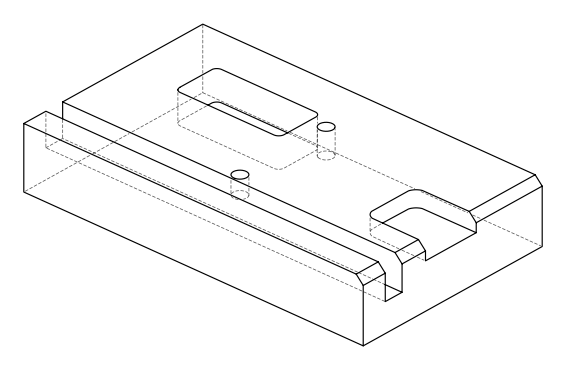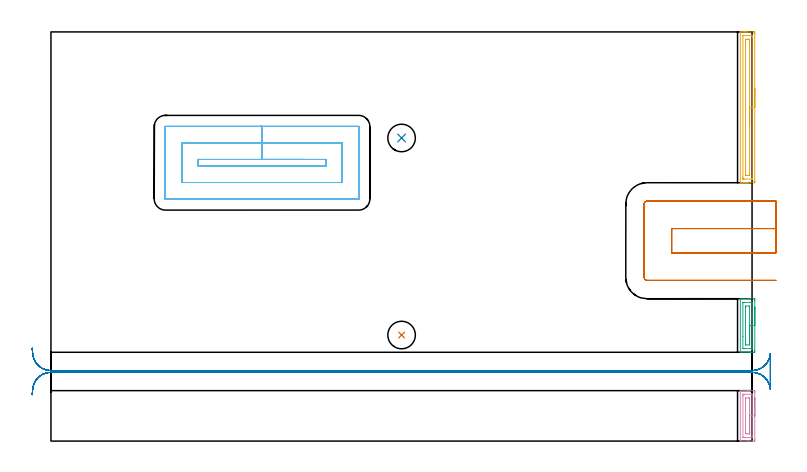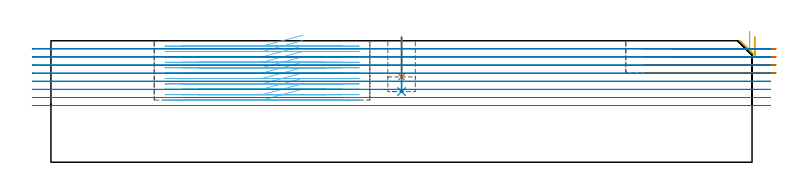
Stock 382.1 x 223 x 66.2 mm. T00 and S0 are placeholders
(PLAN: 8 operations, 3 tool changes, 36.8 min)
(1 INDEXABLE_INSERT_DRILL_BLIND_HOLE_FROM_SOLID | STEP1POCKET | UGT0302_001 | 0.09 min | 3474 mm3)
(2 INDEXABLE_INSERT_DRILL_BLIND_HOLE_FROM_SOLID_1 | STEP1POCKET_1 | UGT0302_001 | 0.12 min | 4884 mm3)
(3 AREA_MILL | FG_CHAMFER_SURFACE | UGT0205_001 | 0.92 min | 1217 mm3)
(4 AREA_MILL_1 | FG_CHAMFER_SURFACE_1 | UGT0205_001 | 0.88 min | 1010 mm3)
(5 AREA_MILL_2 | FG_CHAMFER_SURFACE_2 | UGT0205_001 | 2.19 min | 2718 mm3)
(6 MILL_RECTANGULAR_POCKET | POCKET_RECTANGULAR_STRAIGHT | NXT0201_011 | Follow Part, ap 3, ae 75% | 15.86 min | 194865 mm3)
(7 MILL_SLOT | SLOT_PARTIAL_RECTANGULAR | UGT0201_094 | Follow Part, ap 5, ae 75% | 3.06 min | 74782 mm3)
(8 MILL_RECTANGULAR_SLOT | SLOT_RECTANGULAR | UGT0201_094 | Follow Part, ap 5, ae 75% | 13.7 min | 281591 mm3)
(TOOL UGT0302_001 | Indexable Insert Drill 15mm | D15 PA180 FL50 Z2)
(TOOL UGT0205_001 | Chamfer Mill 20 x 3 x 45 deg. | D20 FL50 Z2)
(TOOL NXT0201_011 | ENDMILL 12mm [2P460-1200-NA 1630] | D12 FL38 Z6)
(TOOL UGT0201_094 | End mill 20 mm | D20 FL38 Z4)
(OP 1 INDEXABLE_INSERT_DRILL_BLIND_HOLE_FROM_SOLID)
G17 G21 G94 G90
T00 M6
G54
G17 G0 G90 X191.1 Y57.8 S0 M3
G43 Z76.2 H0
G94 G81 G98 Z46.5 F250. R68.2
G80
M5
M2
(OP 2 INDEXABLE_INSERT_DRILL_BLIND_HOLE_FROM_SOLID_1)
G17 G21 G94 G90
T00 M6
G54
G17 G0 G90 X191.1 Y165.2 S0 M3
G43 Z76.2 H0
G94 G81 G98 Z38.5 F250. R68.2
G80
M5
M2
(OP 3 AREA_MILL)
G17 G21 G94 G90
T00 M6
G54
G17 G0 G90 X383.6 Y73. S1061 M3
G43 Z76.2 H0
Z68.3
G94 G1 Y72.962 Z67.428 F250.
Y72.848 Z66.563
Y72.659 Z65.712
Y72.397 Z64.88
Y72.063 Z64.074
Y71.66 Z63.3
Y71.192 Z62.564
Y70.66 Z61.872
Y70.071 Z61.229
Y69.428 Z60.64
Y68.736 Z60.108
Y68. Z59.64
Y67.226 Z59.237
Y66.42 Z58.903
Y65.588 Z58.641
Y64.737 Z58.452
Y63.872 Z58.338
Y63. Z58.3
Y49.324
X383.599 Y48.873 Z58.301
X383.593 Y48.448 Z58.303
X383.591 Y48.408 Z58.305
X383.17 Y48.4 Z58.725
X381.41 Z60.484
X380.592 Z61.307
X375.758 Y48.401 Z66.14
X375.705 Y48.41 Z66.194
X375.7 Y48.431 Z66.2
Y77.569
X375.705 Y77.59 Z66.194
X375.76 Y77.6 Z66.138
X380.592 Z61.307
X381.41 Z60.484
X382.761 Z59.134
X383.17 Y77.597 Z58.725
X383.591 Y77.592 Z58.305
X383.593 Y77.552 Z58.303
X383.599 Y77.127 Z58.301
X383.6 Y76.696 Z58.3
Y63.
X382.186 Z59.714
X382.185 Y50.639 Z59.715
X382.181 Y50.445 Z59.719
X382.179 Y50.425 Z59.721
X382.168 Y50.41 Z59.732
X382.044 Y50.405 Z59.856
X381.885 Y50.402 Z60.015
X381.648 Y50.4 Z60.252
X378.128 Z63.772
X377.248 Z64.652
X377.165 Y50.403 Z64.735
X377.14 Y50.407 Z64.76
X377.121 Y50.413 Z64.779
X377.119 Y50.448 Z64.781
X377.115 Y50.533 Z64.785
X377.114 Y56.936 Z64.786
X377.115 Y75.362 Z64.785
X377.119 Y75.555 Z64.781
X377.121 Y75.575 Z64.779
X377.132 Y75.59 Z64.768
X377.257 Y75.595 Z64.643
X377.415 Y75.598 Z64.485
X377.653 Y75.6 Z64.247
X381.172 Z60.728
X382.053 Z59.847
X382.135 Y75.597 Z59.765
X382.16 Y75.593 Z59.74
X382.179 Y75.587 Z59.721
X382.181 Y75.552 Z59.719
X382.185 Y75.467 Z59.715
X382.186 Y68.791 Z59.714
Y63.
X380.772 Z61.128
X380.771 Y53.287 Z61.129
X380.77 Y53.046 Z61.13
X380.765 Y52.404 Z61.135
X380.534 Y52.4 Z61.366
X378.775 Z63.125
X378.535 Y52.404 Z63.365
X378.532 Y52.644 Z63.368
X378.529 Y53.287 Z63.371
X378.528 Y53.53 Z63.372
X378.529 Y72.713 Z63.371
X378.53 Y72.954 Z63.37
X378.536 Y73.596 Z63.364
X378.766 Y73.6 Z63.134
X380.526 Z61.374
X380.765 Y73.596 Z61.135
X380.769 Y73.356 Z61.131
X380.771 Y72.713 Z61.129
X380.772 Y72.47 Z61.128
Y63.
Y62.128 Z61.166
Y61.264 Z61.28
Y60.412 Z61.469
Y59.58 Z61.731
Y58.774 Z62.065
Y58. Z62.468
Y57.264 Z62.937
Y56.572 Z63.468
Y55.929 Z64.057
Y55.34 Z64.701
Y54.808 Z65.393
Y54.34 Z66.128
Y53.937 Z66.902
Y53.603 Z67.708
Y53.341 Z68.54
Y53.152 Z69.392
Y53.038 Z70.257
Y53. Z71.128
G0 Z76.2
M5
M2
(OP 4 AREA_MILL_1)
G17 G21 G94 G90
T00 M6
G54
G17 G0 G90 X383.6 Y23.75 S1061 M3
G43 Z76.2 H0
Z68.3
G94 G1 Y23.712 Z67.428 F250.
Y23.598 Z66.563
Y23.409 Z65.712
Y23.147 Z64.88
Y22.813 Z64.074
Y22.41 Z63.3
Y21.942 Z62.564
Y21.41 Z61.872
Y20.821 Z61.229
Y20.178 Z60.64
Y19.486 Z60.108
Y18.75 Z59.64
Y17.976 Z59.237
Y17.17 Z58.903
Y16.338 Z58.641
Y15.487 Z58.452
Y14.622 Z58.338
Y13.75 Z58.3
Y0.94
X383.599 Y0.489 Z58.301
X383.594 Y0.063 Z58.303
X383.591 Y0.008 Z58.305
X383.17 Y0. Z58.725
X380.53 Z61.363
X379.742 Z62.156
X379.65 Z62.248
X375.788 Y0.001 Z66.11
X375.705 Y0.01 Z66.193
X375.7 Y0.047 Z66.2
Y27.454
X375.705 Y27.49 Z66.193
X375.79 Y27.5 Z66.108
X379.742 Z62.156
X380.53 Z61.363
X382.776 Z59.119
X383.17 Y27.497 Z58.725
X383.591 Y27.492 Z58.305
X383.593 Y27.437 Z58.303
X383.599 Y27.012 Z58.301
X383.6 Y26.579 Z58.3
Y13.75
X382.186 Z59.714
Y2.361
X382.185 Y2.257 Z59.715
X382.181 Y2.062 Z59.719
X382.179 Y2.022 Z59.721
X382.091 Y2.01 Z59.809
X381.921 Y2.005 Z59.979
X381.665 Y2. Z60.235
X377.265 Y2.001 Z64.635
X377.171 Y2.005 Z64.729
X377.139 Y2.01 Z64.761
X377.121 Y2.02 Z64.779
X377.118 Y2.06 Z64.782
X377.115 Y2.151 Z64.785
X377.114 Y24.255 Z64.786
Y25.139
X377.115 Y25.243 Z64.785
X377.119 Y25.438 Z64.781
X377.121 Y25.478 Z64.779
X377.209 Y25.49 Z64.691
X377.379 Y25.495 Z64.521
X377.635 Y25.5 Z64.265
X382.035 Y25.499 Z59.865
X382.129 Y25.495 Z59.771
X382.161 Y25.49 Z59.739
X382.179 Y25.48 Z59.721
X382.182 Y25.44 Z59.718
X382.185 Y25.349 Z59.715
X382.186 Y13.75 Z59.714
X380.772 Z61.128
X380.771 Y4.909 Z61.129
X380.77 Y4.667 Z61.13
X380.765 Y4.025 Z61.135
X380.554 Y4.001 Z61.347
X378.794 Z63.106
X378.77 Y4.002 Z63.13
X378.535 Y4.025 Z63.365
X378.531 Y4.265 Z63.369
X378.529 Y4.909 Z63.371
X378.528 Y5.152 Z63.372
X378.529 Y22.591 Z63.371
X378.53 Y22.833 Z63.37
X378.535 Y23.475 Z63.365
X378.747 Y23.499 Z63.153
X380.506 Z61.394
X380.53 Y23.498 Z61.37
X380.765 Y23.475 Z61.135
X380.769 Y23.235 Z61.131
X380.771 Y22.591 Z61.129
X380.772 Y22.348 Z61.128
Y13.75
Y12.878 Z61.166
Y12.014 Z61.28
Y11.162 Z61.469
Y10.33 Z61.731
Y9.524 Z62.065
Y8.75 Z62.468
Y8.014 Z62.937
Y7.322 Z63.468
Y6.679 Z64.057
Y6.09 Z64.701
Y5.558 Z65.393
Y5.09 Z66.128
Y4.687 Z66.902
Y4.353 Z67.708
Y4.091 Z68.54
Y3.902 Z69.392
Y3.788 Z70.257
Y3.75 Z71.128
G0 Z76.2
M5
M2
(OP 5 AREA_MILL_2)
G17 G21 G94 G90
T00 M6
G54
G17 G0 G90 X383.6 Y191.9 S1061 M3
G43 Z76.2 H0
Z68.3
G94 G1 Y191.862 Z67.428 F250.
Y191.748 Z66.563
Y191.559 Z65.712
Y191.297 Z64.88
Y190.963 Z64.074
Y190.56 Z63.3
Y190.092 Z62.564
Y189.56 Z61.872
Y188.971 Z61.229
Y188.328 Z60.64
Y187.636 Z60.108
Y186.9 Z59.64
Y186.126 Z59.237
Y185.32 Z58.903
Y184.488 Z58.641
Y183.636 Z58.452
Y182.772 Z58.338
Y181.9 Z58.3
Y141.834
X383.599 Y141.379 Z58.301
X383.595 Y140.949 Z58.303
X383.591 Y140.81 Z58.305
X383.17 Y140.8 Z58.727
X379.65 Z62.244
X379.034 Z62.863
X378.77 Z63.127
X378.154 Z63.742
X377.89 Z64.006
X377.362 Z64.538
X376.659 Z65.24
X375.957 Y140.801 Z65.942
X375.706 Y140.81 Z66.192
X375.7 Y140.934 Z66.2
Y222.866
X375.706 Y222.99 Z66.193
X375.959 Y223. Z65.94
X376.659 Z65.24
X377.361 Z64.538
X377.89 Z64.006
X378.154 Z63.742
X378.77 Z63.127
X379.034 Z62.863
X379.647 Z62.247
X382.862 Z59.034
X383.17 Y222.996 Z58.727
X383.591 Y222.99 Z58.305
X383.595 Y222.851 Z58.303
X383.599 Y222.421 Z58.301
X383.6 Y221.985 Z58.3
Y181.9
X382.186 Z59.714
X382.185 Y142.964 Z59.715
X382.184 Y142.866 Z59.716
X382.182 Y142.818 Z59.718
X382.18 Y142.813 Z59.72
X382.168 Y142.809 Z59.732
X382.122 Y142.805 Z59.778
X381.765 Y142.8 Z60.135
X377.89 Y142.801 Z64.01
X377.363 Y142.803 Z64.537
X377.196 Y142.81 Z64.704
X377.121 Y142.82 Z64.779
X377.116 Y143.053 Z64.784
X377.115 Y143.16 Z64.785
X377.114 Y143.945 Z64.786
X377.115 Y220.836 Z64.785
X377.116 Y220.934 Z64.784
X377.118 Y220.982 Z64.782
X377.12 Y220.987 Z64.78
X377.132 Y220.991 Z64.768
X377.178 Y220.995 Z64.722
X377.535 Y221. Z64.365
X381.41 Y220.999 Z60.49
X381.937 Y220.997 Z59.963
X382.104 Y220.99 Z59.796
X382.179 Y220.98 Z59.721
X382.184 Y220.747 Z59.716
X382.185 Y220.64 Z59.715
X382.186 Y219.854 Z59.714
Y181.9
X380.772 Z61.128
X380.771 Y145.588 Z61.129
X380.766 Y144.941 Z61.134
X380.765 Y144.828 Z61.135
X380.661 Y144.809 Z61.239
X380.53 Y144.805 Z61.37
X379.789 Y144.8 Z62.111
X379.65 Z62.25
X378.909 Z62.991
X378.77 Y144.802 Z63.13
X378.631 Y144.806 Z63.269
X378.543 Y144.81 Z63.357
X378.535 Y144.861 Z63.365
X378.533 Y144.941 Z63.367
X378.53 Y145.184 Z63.37
X378.529 Y145.832 Z63.371
Y146.076 Z63.372
Y218.212 Z63.371
X378.534 Y218.859 Z63.366
X378.535 Y218.972 Z63.365
X378.639 Y218.991 Z63.261
X378.77 Y218.995 Z63.13
X379.51 Y219. Z62.39
X379.65 Z62.25
X380.391 Z61.509
X380.53 Y218.998 Z61.37
X380.669 Y218.994 Z61.231
X380.757 Y218.99 Z61.143
X380.765 Y218.939 Z61.135
X380.767 Y218.859 Z61.133
X380.77 Y218.615 Z61.13
X380.771 Y217.968 Z61.129
X380.772 Y217.723 Z61.128
Y181.9
Y181.028 Z61.166
Y180.164 Z61.28
Y179.312 Z61.469
Y178.48 Z61.731
Y177.674 Z62.065
Y176.9 Z62.468
Y176.164 Z62.937
Y175.472 Z63.468
Y174.829 Z64.057
Y174.24 Z64.701
Y173.708 Z65.393
Y173.24 Z66.128
Y172.837 Z66.902
Y172.503 Z67.708
Y172.241 Z68.54
Y172.052 Z69.392
Y171.938 Z70.257
Y171.9 Z71.128
G0 Z76.2
M5
M2
(OP 6 MILL_RECTANGULAR_POCKET)
G17 G21 G94 G90
T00 M6
G54
G17 G0 G90 X137.205 Y153.5 S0 M3
G43 Z76.2 H1
Z69.2
G94 G1 X115.05 Z63.264 F250.
X80.3 F500.
Y149.9
X149.8
Y153.5
X115.05
Y162.5
X71.3
Y140.9
X158.8
Y162.5
X115.05
Y171.5
X62.4
X62.345 Y171.495
X62.305 Y171.455
X62.3 Y171.4
Y132.
X62.305 Y131.945
X62.345 Y131.905
X62.4 Y131.9
X167.7
X167.755 Y131.905
X167.795 Y131.945
X167.8 Y132.
Y171.4
X167.795 Y171.455
X167.755 Y171.495
X167.7 Y171.5
X115.05
X114.05
G0 X137.205 Y153.5 Z66.264
G1 X115.05 Z60.327 F250.
X80.3 F500.
Y149.9
X149.8
Y153.5
X115.05
Y162.5
X71.3
Y140.9
X158.8
Y162.5
X115.05
Y171.5
X62.4
X62.345 Y171.495
X62.305 Y171.455
X62.3 Y171.4
Y132.
X62.305 Y131.945
X62.345 Y131.905
X62.4 Y131.9
X167.7
X167.755 Y131.905
X167.795 Y131.945
X167.8 Y132.
Y171.4
X167.795 Y171.455
X167.755 Y171.495
X167.7 Y171.5
X115.05
X114.05
G0 X137.205 Y153.5 Z63.327
G1 X115.05 Z57.391 F250.
X80.3 F500.
Y149.9
X149.8
Y153.5
X115.05
Y162.5
X71.3
Y140.9
X158.8
Y162.5
X115.05
Y171.5
X62.4
X62.345 Y171.495
X62.305 Y171.455
X62.3 Y171.4
Y132.
X62.305 Y131.945
X62.345 Y131.905
X62.4 Y131.9
X167.7
X167.755 Y131.905
X167.795 Y131.945
X167.8 Y132.
Y171.4
X167.795 Y171.455
X167.755 Y171.495
X167.7 Y171.5
X115.05
X114.05
G0 X137.205 Y153.5 Z60.391
G1 X115.05 Z54.454 F250.
X80.3 F500.
Y149.9
X149.8
Y153.5
X115.05
Y162.5
X71.3
Y140.9
X158.8
Y162.5
X115.05
Y171.5
X62.4
X62.345 Y171.495
X62.305 Y171.455
X62.3 Y171.4
Y132.
X62.305 Y131.945
X62.345 Y131.905
X62.4 Y131.9
X167.7
X167.755 Y131.905
X167.795 Y131.945
X167.8 Y132.
Y171.4
X167.795 Y171.455
X167.755 Y171.495
X167.7 Y171.5
X115.05
X114.05
G0 X137.205 Y153.5 Z57.454
G1 X115.05 Z51.518 F250.
X80.3 F500.
Y149.9
X149.8
Y153.5
X115.05
Y162.5
X71.3
Y140.9
X158.8
Y162.5
X115.05
Y171.5
X62.4
X62.345 Y171.495
X62.305 Y171.455
X62.3 Y171.4
Y132.
X62.305 Y131.945
X62.345 Y131.905
X62.4 Y131.9
X167.7
X167.755 Y131.905
X167.795 Y131.945
X167.8 Y132.
Y171.4
X167.795 Y171.455
X167.755 Y171.495
X167.7 Y171.5
X115.05
X114.05
G0 X137.205 Y153.5 Z54.518
G1 X115.05 Z48.582 F250.
X80.3 F500.
Y149.9
X149.8
Y153.5
X115.05
Y162.5
X71.3
Y140.9
X158.8
Y162.5
X115.05
Y171.5
X62.4
X62.345 Y171.495
X62.305 Y171.455
X62.3 Y171.4
Y132.
X62.305 Y131.945
X62.345 Y131.905
X62.4 Y131.9
X167.7
X167.755 Y131.905
X167.795 Y131.945
X167.8 Y132.
Y171.4
X167.795 Y171.455
X167.755 Y171.495
X167.7 Y171.5
X115.05
X114.05
G0 X137.205 Y153.5 Z51.582
G1 X115.05 Z45.645 F250.
X80.3 F500.
Y149.9
X149.8
Y153.5
X115.05
Y162.5
X71.3
Y140.9
X158.8
Y162.5
X115.05
Y171.5
X62.4
X62.345 Y171.495
X62.305 Y171.455
X62.3 Y171.4
Y132.
X62.305 Y131.945
X62.345 Y131.905
X62.4 Y131.9
X167.7
X167.755 Y131.905
X167.795 Y131.945
X167.8 Y132.
Y171.4
X167.795 Y171.455
X167.755 Y171.495
X167.7 Y171.5
X115.05
X114.05
G0 X137.205 Y153.5 Z48.645
G1 X115.05 Z42.709 F250.
X80.3 F500.
Y149.9
X149.8
Y153.5
X115.05
Y162.5
X71.3
Y140.9
X158.8
Y162.5
X115.05
Y171.5
X62.4
X62.345 Y171.495
X62.305 Y171.455
X62.3 Y171.4
Y132.
X62.305 Y131.945
X62.345 Y131.905
X62.4 Y131.9
X167.7
X167.755 Y131.905
X167.795 Y131.945
X167.8 Y132.
Y171.4
X167.795 Y171.455
X167.755 Y171.495
X167.7 Y171.5
X115.05
X114.05
G0 X137.205 Y153.5 Z45.709
G1 X115.05 Z39.773 F250.
X80.3 F500.
Y149.9
X149.8
Y153.5
X115.05
Y162.5
X71.3
Y140.9
X158.8
Y162.5
X115.05
Y171.5
X62.4
X62.345 Y171.495
X62.305 Y171.455
X62.3 Y171.4
Y132.
X62.305 Y131.945
X62.345 Y131.905
X62.4 Y131.9
X167.7
X167.755 Y131.905
X167.795 Y131.945
X167.8 Y132.
Y171.4
X167.795 Y171.455
X167.755 Y171.495
X167.7 Y171.5
X115.05
X114.05
G0 X137.205 Y153.5 Z42.773
G1 X115.05 Z36.836 F250.
X80.3 F500.
Y149.9
X149.8
Y153.5
X115.05
Y162.5
X71.3
Y140.9
X158.8
Y162.5
X115.05
Y171.5
X62.4
X62.345 Y171.495
X62.305 Y171.455
X62.3 Y171.4
Y132.
X62.305 Y131.945
X62.345 Y131.905
X62.4 Y131.9
X167.7
X167.755 Y131.905
X167.795 Y131.945
X167.8 Y132.
Y171.4
X167.795 Y171.455
X167.755 Y171.495
X167.7 Y171.5
X115.05
X114.05
G0 X137.205 Y153.5 Z39.836
G1 X115.05 Z33.9 F250.
X80.3 F500.
Y149.9
X149.8
Y153.5
X115.05
Y162.5
X71.3
Y140.9
X158.8
Y162.5
X115.05
Y171.5
X62.4
X62.345 Y171.495
X62.305 Y171.455
X62.3 Y171.4
Y132.
X62.305 Y131.945
X62.345 Y131.905
X62.4 Y131.9
X167.7
X167.755 Y131.905
X167.795 Y131.945
X167.8 Y132.
Y171.4
X167.795 Y171.455
X167.755 Y171.495
X167.7 Y171.5
X115.05
X114.05
G0 Z76.2
M5
M2
(OP 7 MILL_SLOT)
G17 G21 G94 G90
T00 M6
G54
G17 G0 G90 X395.1 Y115.8 S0 M3
G43 Z76.2 H0
Z61.825
G94 G1 X392.1 F250.
X338.3 F500.
Y102.6
X392.1
X395.1 F250.
Y130.8
X392.1
X324.9 F500.
G3 X323.3 Y129.2 R1.6
G1 Y89.2
G3 X324.9 Y87.6 R1.6
G1 X392.1
X395.1 F250.
G0 Y115.8 Z57.45
G1 X392.1
X338.3 F500.
Y102.6
X392.1
X395.1 F250.
Y130.8
X392.1
X324.9 F500.
G3 X323.3 Y129.2 R1.6
G1 Y89.2
G3 X324.9 Y87.6 R1.6
G1 X392.1
X395.1 F250.
G0 Y115.8 Z53.075
G1 X392.1
X338.3 F500.
Y102.6
X392.1
X395.1 F250.
Y130.8
X392.1
X324.9 F500.
G3 X323.3 Y129.2 R1.6
G1 Y89.2
G3 X324.9 Y87.6 R1.6
G1 X392.1
X395.1 F250.
G0 Y115.8 Z48.7
G1 X392.1
X338.3 F500.
Y102.6
X392.1
X395.1 F250.
Y130.8
X392.1
X324.9 F500.
G3 X323.3 Y129.2 R1.6
G1 Y89.2
G3 X324.9 Y87.6 R1.6
G1 X392.1
X395.1 F250.
G0 Z76.2
M5
M2
(OP 8 MILL_RECTANGULAR_SLOT)
G17 G21 G94 G90
T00 M6
G54
G17 G0 G90 X-10.202 Y25.283 S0 M3
G43 Z76.2 H0
Z61.787
G94 G1 X-9.97 Y28.274 F250.
G2 X0. Y37.5 R10. F500.
G1 X382.1
G2 X391.797 Y29.945 R10.
G1 X391.826 Y29.938
G3 X392.1 Y32.263 R10.
G1 Y43.605
G3 X391.822 Y45.947 R10.
G1 X391.793 Y45.94
G2 X382.1 Y38.4 R10.
G1 X0.
G2 X-9.97 Y47.626 R10.
G1 X-10.202 Y50.617 F250.
G0 Y25.283 Z57.375
G1 X-9.97 Y28.274
G2 X0. Y37.5 R10. F500.
G1 X382.1
G2 X392.07 Y28.274 R10.
G1 X392.1
Y47.626
X392.07
G2 X382.1 Y38.4 R10.
G1 X0.
G2 X-9.97 Y47.626 R10.
G1 X-10.202 Y50.617 F250.
G0 Y25.283 Z52.962
G1 X-9.97 Y28.274
G2 X0. Y37.5 R10. F500.
G1 X382.1
G2 X392.07 Y28.274 R10.
G1 X392.1
Y47.626
X392.07
G2 X382.1 Y38.4 R10.
G1 X0.
G2 X-9.97 Y47.626 R10.
G1 X-10.202 Y50.617 F250.
G0 Y25.283 Z48.55
G1 X-9.97 Y28.274
G2 X0. Y37.5 R10. F500.
G1 X382.1
G2 X392.07 Y28.274 R10.
G1 X392.1
Y47.626
X392.07
G2 X382.1 Y38.4 R10.
G1 X0.
G2 X-9.97 Y47.626 R10.
G1 X-10.202 Y50.617 F250.
G0 Y25.283 Z44.137
G1 X-9.97 Y28.274
G2 X0. Y37.5 R10. F500.
G1 X382.1
G2 X392.07 Y28.274 R10.
G1 X392.1
Y47.626
X392.07
G2 X382.1 Y38.4 R10.
G1 X0.
G2 X-9.97 Y47.626 R10.
G1 X-10.202 Y50.617 F250.
G0 Y25.283 Z39.725
G1 X-9.97 Y28.274
G2 X0. Y37.5 R10. F500.
G1 X382.1
G2 X392.07 Y28.274 R10.
G1 X392.1
Y47.626
X392.07
G2 X382.1 Y38.4 R10.
G1 X0.
G2 X-9.97 Y47.626 R10.
G1 X-10.202 Y50.617 F250.
G0 Y25.283 Z35.312
G1 X-9.97 Y28.274
G2 X0. Y37.5 R10. F500.
G1 X382.1
G2 X392.07 Y28.274 R10.
G1 X392.1
Y47.626
X392.07
G2 X382.1 Y38.4 R10.
G1 X0.
G2 X-9.97 Y47.626 R10.
G1 X-10.202 Y50.617 F250.
G0 Y25.283 Z30.9
G1 X-9.97 Y28.274
G2 X0. Y37.5 R10. F500.
G1 X382.1
G2 X392.07 Y28.274 R10.
G1 X392.1
Y47.626
X392.07
G2 X382.1 Y38.4 R10.
G1 X0.
G2 X-9.97 Y47.626 R10.
G1 X-10.202 Y50.617 F250.
G0 Z76.2
M5
M2
